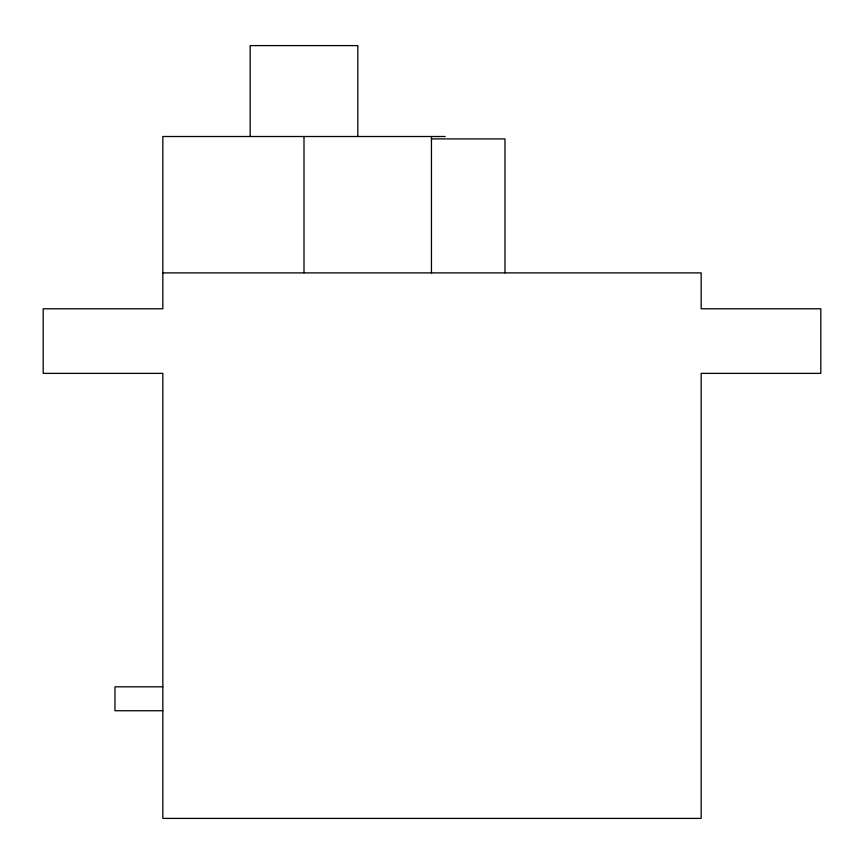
<?xml version="1.0" encoding="UTF-8"?>
<svg xmlns="http://www.w3.org/2000/svg" width="864" height="864" viewBox="0 0 864 864"><rect width="100%" height="100%" fill="white"/><g stroke="black" fill="none" stroke-linecap="round" stroke-linejoin="round"><path stroke-width="1.3" d="M445.154 136.512L162.832 136.512L162.832 308.783L43.2 308.783L43.2 373.378L162.832 373.378L162.832 818.402L701.168 818.402L701.168 373.378L820.8 373.378L820.8 308.783L701.168 308.783L701.168 272.894L162.832 272.894M431.449 138.91L504.976 138.91L504.976 272.894M162.832 686.815L114.977 686.815L114.977 710.737L162.832 710.737M431.449 136.512L431.449 272.894M357.826 136.512L357.826 45.598L250.16 45.598L250.16 136.512M303.998 136.512L303.998 272.894"/></g></svg>
